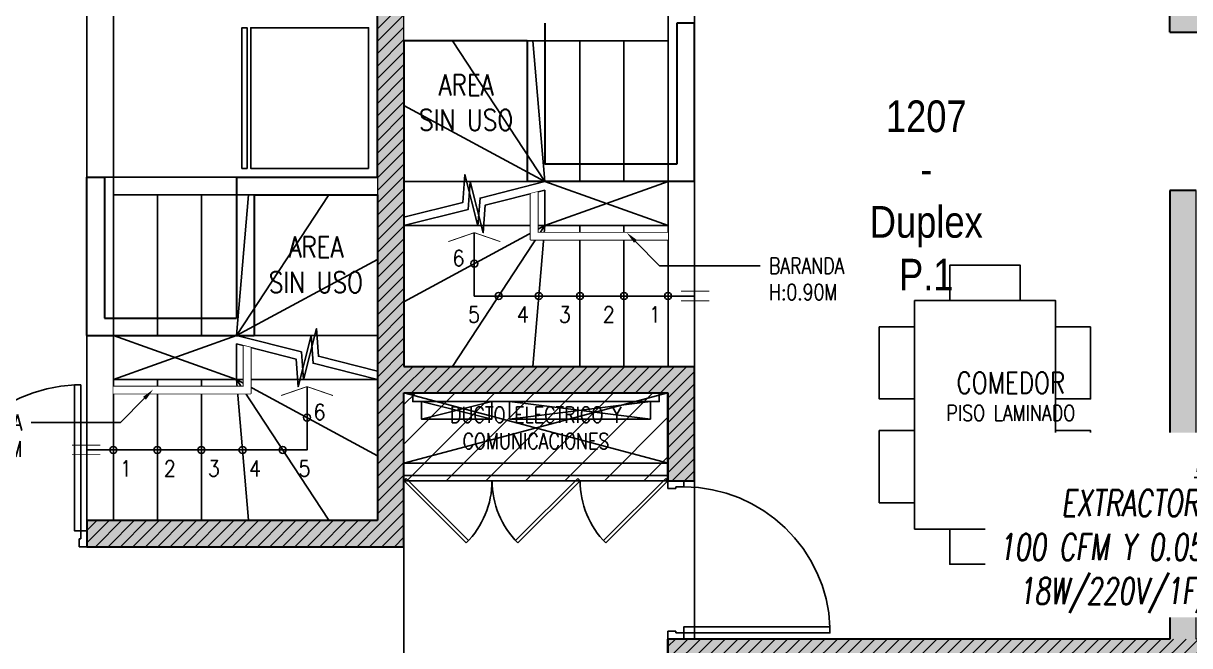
# Model space of a CAD drawing. Header units: millimetres. Extents: x 98 to 155, y -181 to 127.
# Drawn here: x 139.18 to 145.8, y -26.45 to -22.91 of the extents above; entities that cross this region are included whole.
import ezdxf
from ezdxf import colors
from ezdxf.entities.mleader import LeaderData, LeaderLine
from ezdxf.enums import TextEntityAlignment as Align
from ezdxf.math import Vec2, Vec3

# ---------------------------------------------------------------- set-up
doc = ezdxf.new("R2010")
doc.units = ezdxf.units.MM
doc.header["$LTSCALE"] = 15
doc.set_wipeout_variables(frame=1)
for name, pattern in [('HIDDEN', [0.375, 0.25, -0.125]), ('HIDDEN2', [0.1875, 0.125, -0.0625]), ('X-REF_DP_Arquitectura$0$HIDDEN', [0.375, 0.25, -0.125])]:
    doc.linetypes.add(name, pattern=pattern)
doc.layers.get('0').update_dxf_attribs({"color": 250})
for name, color, linetype in [('A-BARANDAS', 250, 'Continuous'), ('A-LINEAS', 250, 'Continuous'), ('A-MOBILIARIO', 250, 'Continuous'), ('A-MURO BAJO', 250, 'Continuous'), ('A-NUMERACIONDEP', 251, 'Continuous'), ('A-PROYECCIONES INT.', 250, 'HIDDEN2'), ('A-TEXTO-ACABADO PISO', 250, 'Continuous'), ('A_30_Equipamiento', 250, 'Continuous'), ('A_50_TextoAmbiente', 252, 'Continuous'), ('A_50_TextoIndicaciones', 250, 'Continuous'), ('A_50_Vigas', 250, 'X-REF_DP_Arquitectura$0$HIDDEN'), ('A_60_HatchEstructuras', 250, 'Continuous'), ('AREA MODIF', 250, 'Continuous'), ('L6 Linea fina', 141, 'Continuous'), ('MURO CF 60', 250, 'Continuous')]:
    doc.layers.add(name, color=color, linetype=linetype)
doc.layers.add('A-MUROS', color=252, linetype='Continuous', lineweight=30)
doc.layers.add('A_20_Estructuras', color=250, linetype='Continuous', lineweight=18)
doc.styles.add('JNV ING', font='romans.shx', dxfattribs={"width": 0.7, "oblique": 8, "height": 0.15})
doc.styles.add('R80', font='ARIALN.TTF', dxfattribs={"height": 2.03})
doc.styles.add('ROMANS', font='romans.shx', dxfattribs={"width": 0.8})
doc.styles.add('TXT_COTAS', font='romans.shx', dxfattribs={"width": 0.8})
pattern_1 = [(45, (128.671876, -2.083635), (-0.03535534, 0.03535534), [])]

# ---------------------------------------------------------------- blocks, each defined once
blk = doc.blocks.new('EF-P112')
at = {"layer": 'A_60_HatchEstructuras'}
h = blk.add_hatch(color=256, dxfattribs=at)
h.dxf.hatch_style = 1
h.paths.add_polyline_path([(-2.55, 0), (-2.7, 0), (-2.7, -3.4), (-2.55, -3.4)])
h.paths.add_polyline_path([(0, 0), (-1.35, 0), (-1.35, -0.15), (-0.15, -0.15), (-0.15, -3.25), (-1.75, -3.25), (-1.75, -3.4), (0, -3.4)])
h.paths.add_polyline_path([(-3.5, -3.25), (-4.5, -3.25), (-4.5, -0.15), (-3.9, -0.15), (-3.9, 0), (-4.65, 0), (-4.65, -3.4), (-3.5, -3.4)])
h = blk.add_hatch(color=256, dxfattribs=at)
h.dxf.hatch_style = 1
h.paths.add_polyline_path([(-9, -0.06), (-9.15, -0.06), (-9.15, -6.175), (-10.65, -6.175), (-10.8, -6.175), (-10.8, -6.325), (-9, -6.325), (-9, -5.45), (-7.5, -5.45), (-7.5, -5.95), (-7.35, -5.95), (-7.35, -5.3), (-9, -5.3)])
h.paths.add_polyline_path([(-10.65, -0.15), (-10.5, -0.15), (-10.5, 0), (-10.8, 0), (-10.8, -3.225), (-10.65, -3.225)])
h.paths.add_polyline_path([(-7.35, 0), (-7.65, 0), (-7.65, -0.15), (-7.5, -0.15), (-7.5, -2.45), (-7.35, -2.45)])
h = blk.add_hatch(color=256, dxfattribs=at)
h.dxf.hatch_style = 1
h.paths.add_polyline_path([(-1.6, -4.3), (-3.75, -4.3), (-3.75, -4.45), (-3.3, -4.45), (-3.3, -6.05), (-3.1, -6.05), (-3.1, -4.45), (-1.75, -4.45), (-1.75, -5.5), (-1.6, -5.5)], flags=17)
h.paths.add_polyline_path([(-1.6, -8.35), (-1.7468, -8.35), (-1.75, -8.35), (-1.75, -9.4), (-3.1, -9.4), (-3.1, -7.8), (-3.3, -7.8), (-3.3, -9.4), (-3.75, -9.4), (-3.75, -9.55), (-1.6, -9.55)], flags=17)
h.paths.add_polyline_path([(-4.5, -7), (-1.75, -7), (-1.75, -7.6), (-1.6, -7.6), (-1.6, -7), (1.2, -7), (1.2, -10.95), (1.15, -10.95), (1.15, -11.05), (1.35, -11.05), (1.35, -2.8), (1.15, -2.8), (1.15, -2.9), (1.2, -2.9), (1.2, -6.85), (-1.6, -6.85), (-1.6, -6.25), (-1.75, -6.25), (-1.75, -6.85), (-4.5, -6.85), (-4.5, -4.3), (-4.65, -4.3), (-4.65, -6.85), (-7.5001, -6.85), (-7.5001, -7), (-4.65, -7), (-4.65, -9.55), (-4.5, -9.55)])
at = {"layer": 'A_20_Estructuras'}
for points in [[(-9, -0.06), (-9.15, -0.06), (-9.15, -6.175), (-10.65, -6.175), (-10.65, -6.175), (-10.8, -6.175), (-10.8, -6.325), (-9, -6.325), (-9, -5.45), (-7.5, -5.45), (-7.5, -5.95), (-7.35, -5.95), (-7.35, -5.3), (-9, -5.3)], [(-3.5, -3.25), (-4.5, -3.25), (-4.5, -0.15), (-3.9, -0.15), (-3.9, 0), (-4.65, 0), (-4.65, -3.4), (-3.5, -3.4)]]:
    blk.add_lwpolyline(points, close=True, dxfattribs=at)
blk.add_lwpolyline([(1.35, -11.05), (1.35, -2.8), (1.15, -2.8), (1.15, -2.9), (1.2, -2.9), (1.2, -6.85), (-1.6, -6.85), (-1.6, -6.25), (-1.75, -6.25), (-1.75, -6.85), (-4.5, -6.85), (-4.5, -4.3), (-4.65, -4.3), (-4.65, -6.85), (-7.5001, -6.85), (-7.5001, -7)], dxfattribs=at)
at = {"layer": 'A_50_Vigas'}
for p, q in [((-9, -3.45), (-7.5, -3.45)), ((-9.15, -4.325), (-10.65, -4.325)), ((-9, -5.85, 0), (-7.5, -5.85, 0))]:
    blk.add_line(p, q, dxfattribs=at)
for points in [[(-7.5, -2.45), (-7.5, -5.3)], [(-7.35, -2.45), (-7.35, -5.3)], [(-10.8, -6.175), (-10.8, -3.225)], [(-10.65, -6.175), (-10.65, -3.225)], [(-7.35, -6.85), (-7.35, -5.95)], [(-9, -7.525), (-9, -6.325)]]:
    blk.add_lwpolyline(points, dxfattribs=at)
blk = doc.blocks.new('*U145')
for p, q in [((0.01, 0.855), (0.01, 0.9)), ((0.1, 0.865), (0.055, 0.865)), ((0.055, 0.855), (0.055, 0.865)), ((0.1, 0.865), (0.1, 0.9)), ((0.055, 0.855), (0.01, 0.855)), ((0.055, 0.045), (0.01, 0.045)), ((0.01, 0.045), (0.01, 0)), ((0.055, 0.045), (0.055, 0.035)), ((0.1, 0.035), (0.055, 0.035)), ((0.1, 0.035), (0.1, 0))]:
    blk.add_line(p, q)
blk.add_lwpolyline([(0.93, 0.07), (0.93, 0.035), (0.1, 0.035), (0.1, 0.07)], close=True)
at = {"linetype": 'HIDDEN2'}
blk.add_arc((0.0995, 0.0339), 0.8311, 2.23015, 89.96723, dxfattribs=at)
blk = doc.blocks.new('ESC1')
at = {"layer": 'A-BARANDAS'}
blk.add_lwpolyline([(-0.76, 0.9923), (-0.76, 0.76), (-1.5, 0.76), (-1.5, 0.72), (-0.72, 0.72), (-0.72, 0.9821)], dxfattribs=at)
at = {"layer": 'A-LINEAS', "linetype": 'Continuous'}
for points in [[(-0.8, 1.05), (-0.4323, 0.9569), (-0.4206, 0.7993), (-0.347, 1.0901), (-0.3353, 0.9324), (0, 0.8475)], [(-0.8, 1.0024), (-0.4622, 0.9169), (-0.4506, 0.7592), (-0.377, 1.0501), (-0.3653, 0.8924), (-0.0003, 0.8)], [(-0.4, 0.7601), (-0.4, 0.4), (-1.65, 0.4)]]:
    blk.add_lwpolyline(points, dxfattribs=at)
at = {"layer": 'A-LINEAS', "const_width": 0.005}
for points in [[(-0.2526, 0.7092), (-0.4, 0.7601), (-0.5474, 0.7092)], [(-1.5742, 0.4271), (-1.7349, 0.4271)], [(-1.5742, 0.3729), (-1.7349, 0.3729)]]:
    blk.add_lwpolyline(points, dxfattribs=at)
at = {"layer": 'A-LINEAS', "linetype": 'Continuous'}
for centre in [(-0.4, 0.5839), (-1.5, 0.4), (-1.25, 0.4), (-1, 0.4), (-0.7663, 0.4), (-0.5381, 0.4)]:
    blk.add_circle(centre, 0.02, dxfattribs=at)
at = {"layer": 'A-MURO BAJO'}
for points in [[(-0.0003, 0.8), (-0.8, 0.8), (-0.8, 1.0024)], [(-0.8, 0.8), (-0.7326, 0)], [(-0.8, 0.8), (-0.2763, 0)], [(-0.8, 0.8), (0, 0.3675)]]:
    blk.add_lwpolyline(points, dxfattribs=at)
for points in [[(-1.5, 0.8), (-1.25, 0.8), (-1.25, 0), (-1.5, 0)], [(-1.25, 0.8), (-1, 0.8), (-1, 0), (-1.25, 0)], [(-1, 0.8), (0, 0.8), (0, 0), (-1, 0)]]:
    blk.add_lwpolyline(points, close=True, dxfattribs=at)
at = {"layer": 'A-PROYECCIONES INT.'}
for points in [[(-1.5, 1.05), (-1.25, 1.05), (-1.25, 1.85), (-1.5, 1.85)], [(-1.25, 1.05), (-1, 1.05), (-1, 1.85), (-1.25, 1.85)], [(-1, 1.05), (0, 1.05), (0, 1.85), (-1, 1.85)]]:
    blk.add_lwpolyline(points, close=True, dxfattribs=at)
for points in [[(-0.8, 1.05), (-0.7326, 1.85)], [(-0.8, 1.05), (-0.2763, 1.85)], [(-0.8, 1.05), (0, 1.4825)], [(-1.5, 1.05), (-1.5, 0.8), (-0.8, 1.05)], [(-0.8, 0.8), (-1.5, 1.05)], [(-0.8, 1.05), (0, 1.05), (0, 0.8475)]]:
    blk.add_lwpolyline(points, dxfattribs=at)
blk.add_wipeout([(-1.5, 0.76), (-1.5, 0.72), (-0.72, 0.72), (-0.72, 0.9821), (-0.76, 0.9923), (-0.76, 0.76)]).dxf.layer = 'A-BARANDAS'
blk = doc.blocks.new('REFRI')
blk.add_wipeout([(0.4, 0), (-0.4, 0), (-0.4, -0.67), (0.4, -0.67)])
blk.add_wipeout([(-0.4, -0.69), (-0.4, -0.72), (0.4, -0.72), (0.4, -0.69)])
for points in [[(-0.4, 0), (-0.4, -0.67), (0.4, -0.67), (0.4, 0)], [(-0.4, -0.69), (-0.4, -0.72), (0.4, -0.72), (0.4, -0.69)]]:
    blk.add_lwpolyline(points, close=True)
blk = doc.blocks.new('DPTO 75_D1')
at = {"layer": 'A-MUROS'}
for p, q in [((-1.65, 2.1), (-1.65, 6.265)), ((-0.85, 2.1), (-1.65, 2.1)), ((0, 2.1), (-0.1, 2.1)), ((0, 0), (-1.8, 0))]:
    blk.add_line(p, q, dxfattribs=at)
at = {"layer": 'A-PROYECCIONES INT.'}
blk.add_line((-0.1, 2.1), (-0.85, 2.1), dxfattribs=at)
at = {"xscale": -1}
blk.add_blockref('ESC1', (-1.65, 0.15), dxfattribs=at)
at = {"layer": 'A_30_Equipamiento', "extrusion": (4.49068e-08, 3.60284e-08, 1), "rotation": 90}
blk.add_blockref('REFRI', (-1.6, 2.55, 0), dxfattribs=at)
at = {"layer": 'A-MUROS'}
for p, q in [((-0.85, 2.1), (-0.85, 1.3)), ((-0.1, 2.1), (-0.1, 1.3)), ((0, 1.2), (0, 2.1)), ((-1.65, 2.0001), (-1.65, 0.15)), ((-0.95, 2), (-1.65, 2)), ((-0.95, 2), (-0.95, 1.2)), ((-0.1, 1.3), (-0.85, 1.3)), ((0, 1.2), (-0.95, 1.2)), ((0, 0.15), (-1.65, 0.15)), ((0, 0.15), (0, 0))]:
    blk.add_line(p, q, dxfattribs=at)
at = {"layer": 'A-MOBILIARIO', "xscale": -1.000000000000005, "rotation": 270}
blk.add_blockref('*U145', (0, -0.01), dxfattribs=at)
blk = doc.blocks.new('*U136')
at = {"linetype": 'HIDDEN', "ltscale": 0.2}
for p, q in [((0.3534, 0.3534), (0, 0)), ((0.0127, -0.0127), (0.3656, 0.3401)), ((0, 0), (0.0127, -0.0127))]:
    blk.add_line(p, q, dxfattribs=at)
blk.add_arc((0, 0), 0.4995, 0, 45, dxfattribs=at)
blk = doc.blocks.new('A$Cb5611ba7')
for points in [[(0.15, 0.1735), (0.15, -0.0265), (0.56, -0.0265), (0.56, 0.1735)], [(1.15, 0.1735), (1.15, -0.0265), (0.74, -0.0265), (0.74, 0.1735)], [(0, -0.0265), (0, -0.8265), (1.3, -0.8265), (1.3, -0.0265)], [(0, -0.2265), (0, -0.6265), (-0.2, -0.6265), (-0.2, -0.2265)], [(1.5, -0.6265), (1.3, -0.6265), (1.3, -0.2265), (1.5, -0.2265)], [(0.15, -1.0265), (0.15, -0.8265), (0.56, -0.8265), (0.56, -1.0265)], [(1.15, -1.0265), (1.15, -0.8265), (0.74, -0.8265), (0.74, -1.0265)]]:
    blk.add_lwpolyline(points, close=True)
blk = doc.blocks.new('DPTO 65_D1')
at = {"layer": 'A-LINEAS'}
for p, q in [((1.4999, 1.475), (-0.0001, 1.075)), ((0, 1.475), (1.4999, 1.075))]:
    blk.add_line(p, q, dxfattribs=at)
at = {"layer": 'A-MOBILIARIO'}
for p, q in [((1.4999, 1.005), (0, 1.005)), ((1.4999, 0.975), (0, 0.975))]:
    blk.add_line(p, q, dxfattribs=at)
at = {"layer": 'A-MURO BAJO'}
blk.add_line((1.4999, 1.075), (0, 1.075), dxfattribs=at)
at = {"layer": 'A-MUROS'}
for p, q in [((-2.8501, 3.525), (-2.8501, 6.925)), ((-2.8501, 3.525), (-4.0001, 3.525)), ((-0.1501, 3.575), (-0.0501, 3.575)), ((-3.0001, 2.625), (-2.8501, 2.625)), ((-2.8501, 2.625), (-2.8501, 0.075)), ((1.4999, 1.475), (0, 1.475)), ((0, 0.975), (0, 1.475)), ((1.4999, 0.6), (1.4999, 1.475)), ((0, 0.975), (-0.1501, 0.975)), ((-2.8501, 0.075), (0, 0.075)), ((0, 0.075), (0, -0.075))]:
    blk.add_line(p, q, dxfattribs=at)
blk.add_blockref('ESC1', (1.4999, 1.625))
at = {"layer": 'A-MOBILIARIO', "rotation": 270}
blk.add_blockref('A$Cb5611ba7', (-1.3735, 2), dxfattribs=at)
at = {"layer": 'A-MOBILIARIO', "xscale": -1}
blk.add_blockref('*U145', (0.01, 0.075), dxfattribs=at)
at = {"layer": 'A-PROYECCIONES INT.', "ltscale": 0.25, "xscale": -1, "rotation": 180}
for p in [(0, 0.975), (0.4995, 0.975)]:
    blk.add_blockref('*U136', p, dxfattribs=at)
at = {"layer": 'A-PROYECCIONES INT.', "ltscale": 0.25, "rotation": 180}
blk.add_blockref('*U136', (1.499, 0.975), dxfattribs=at)
at = {"layer": 'A-MUROS'}
for p, q in [((-0.1501, 2.675), (-0.1501, 3.575)), ((-0.0501, 3.575), (-0.0501, 2.775)), ((0.6999, 3.575), (0.6999, 2.775)), ((0.7999, 3.475), (0.7999, 2.675)), ((0.7999, 3.475), (1.4999, 3.475)), ((1.4999, 3.4751), (1.4999, 1.625)), ((-0.0501, 2.775), (0.6999, 2.775)), ((-0.1501, 2.675), (0.7999, 2.675)), ((1.4999, 1.625), (-0.1501, 1.625)), ((-0.1501, 0.975), (-0.1501, 1.625))]:
    blk.add_line(p, q, dxfattribs=at)
blk = doc.blocks.new('XREF_TORREC$0$BANDEJA')
at = {"color": 8}
for points in [[(39.75, 5.6), (39.75, 5.55), (41.15, 5.55), (41.15, 5.6), (39.75, 5.6)], [(40.2, 5.45), (40.2, 5.55), (39.8, 5.55), (39.8, 5.45), (40.2, 5.45), (39.8, 5.55), (40.2, 5.55), (39.8, 5.45)], [(41.1, 5.45), (41.1, 5.55), (40.3, 5.55), (40.3, 5.45), (41.1, 5.45), (40.3, 5.55), (41.1, 5.55), (40.3, 5.45)]]:
    blk.add_lwpolyline(points, dxfattribs=at)
blk = doc.blocks.new('_Dot')
at = {"color": 0, "linetype": 'ByBlock', "lineweight": -2}
blk.add_line((-0.5, 0), (-1, 0), dxfattribs=at)
at = {"color": 0, "linetype": 'ByBlock', "const_width": 0.5}
blk.add_lwpolyline([(-0.25, 0, 1), (0.25, 0, 1)], format="xyb", close=True, dxfattribs=at)
blk = doc.blocks.new('TEXTO DUCTOS PT')
at = {"layer": 'A_50_TextoIndicaciones', "insert": (39.1, -5.65), "char_height": 0.09, "width": 1.073848, "attachment_point": 5, "style": 'ROMANS'}
blk.add_mtext('\\pxsm1,qc,t16;DUCTO ELECTRICO Y COMUNICACIONES', dxfattribs=at)
blk = doc.blocks.new('Vent SSHH F1')
at = {"layer": 'L6 Linea fina'}
ml = blk.add_multileader_mtext('Standard', dxfattribs=at)
ml.set_content('{\\LEA-01}\\PEXTRACTOR AXIAL\\P100 CFM Y 0.05" C.A.\\P18W/220V/1F/60Hz', color=12, style='JNV ING')
ml.set_leader_properties(color=256, linetype='ByLayer', lineweight=-1)
ml.build(insert=Vec2(0, 0))
ml.multileader.update_dxf_attribs({"dogleg_length": 0.05, "arrow_head_size": 0.15})
ctx = ml.context
ctx.base_point, ctx.char_height, ctx.arrow_head_size, ctx.landing_gap_size, ctx.plane_origin = Vec3(39.7084, -1.4018), 0.15, 0.15, 0.07, Vec3(42.1156, -2.0043)
ctx.text_align_type = 2
notes = []
notes.append((ctx, [(0, (1, 1, 0), (41.6724, -1.4018), (-1, 0), 0.05, [(0, [(42.1246, -1.6921)], 0, [])])]))
ctx.mtext.insert, ctx.mtext.alignment, ctx.mtext.flow_direction = Vec3(41.5524, -1.3018), 3, 5
ctx.mtext.has_bg_fill, ctx.mtext.bg_color, ctx.mtext.bg_scale_factor, ctx.mtext.bg_transparency, ctx.mtext.use_window_bg_color = 1, -1027028792, 1.5, 0, 1
for ctx, leaders in notes:
    for number, flags, end, landing, length, lines in leaders:
        leader = LeaderData()
        leader.index, (leader.has_last_leader_line, leader.has_dogleg_vector, leader.attachment_direction) = number, flags
        leader.last_leader_point, leader.dogleg_vector, leader.dogleg_length = Vec3(end), Vec3(landing), length
        for number, points, colour, breaks in lines:
            line = LeaderLine()
            line.index, line.vertices, line.color, line.breaks = number, Vec3.list(points), colors.encode_raw_color(colour), breaks
            leader.lines.append(line)
        ctx.leaders.append(leader)

msp = doc.modelspace()

# ---------------------------------------------------------------- block references
msp.add_blockref('EF-P112', (150.3419, -19.5586))

# ---------------------------------------------------------------- next in the draw order: block references
at = {"xscale": -1}
msp.add_blockref('DPTO 75_D1', (139.5419, -25.8834), dxfattribs=at)

# ---------------------------------------------------------------- next in the draw order: block references
msp.add_blockref('DPTO 65_D1', (142.8418, -26.4834), dxfattribs=at)

# ---------------------------------------------------------------- next in the draw order: texts
at = {"layer": 'A_50_TextoAmbiente', "insert": (140.8422, -24.1204), "char_height": 0.12, "width": 0.610665, "attachment_point": 2, "style": 'ROMANS'}
msp.add_mtext('AREA SIN USO', dxfattribs=at)
at = {"layer": 'A_50_TextoIndicaciones', "style": 'ROMANS', "width": 0.9}
for s, p in [('6', (140.8282, -25.1634)), ('1', (139.7282, -25.4838)), ('2', (139.9782, -25.4838)), ('3', (140.2282, -25.4838)), ('4', (140.4619, -25.4838)), ('5', (140.7432, -25.4838))]:
    msp.add_text(s, height=0.09, dxfattribs=at).set_placement(p)

# ---------------------------------------------------------------- next in the draw order: leaders
at = {"layer": 'A_50_TextoIndicaciones'}
ml = msp.add_multileader_mtext('Standard', dxfattribs=at)
ml.set_content('\\pxsm1;BARANDA \\P\\pt16;H:0.90M', color=256, style='TXT_COTAS')
ml.set_leader_properties(color=256)
ml.build(insert=Vec2(0, 0))
ml.multileader.update_dxf_attribs({"dogleg_length": 0.05, "arrow_head_size": 0.07})
ctx = ml.context
ctx.base_point, ctx.char_height, ctx.arrow_head_size, ctx.landing_gap_size, ctx.plane_origin = Vec3(138.6661, -25.1778), 0.09, 0.07, 0.05, Vec3(139.8822, -24.737)
ctx.text_align_type = 2
notes = []
notes.append((ctx, [(0, (1, 1, 0), (139.7324, -25.1778), (-1, 0), 0.5069, [(0, [(139.9183, -24.9898)], 0, [])])]))
ctx.mtext.insert, ctx.mtext.width, ctx.mtext.defined_height, ctx.mtext.alignment, ctx.mtext.flow_direction = Vec3(139.1755, -25.1328), 1.149951, 0.8046, 3, 5
for ctx, leaders in notes:
    for number, flags, end, landing, length, lines in leaders:
        leader = LeaderData()
        leader.index, (leader.has_last_leader_line, leader.has_dogleg_vector, leader.attachment_direction) = number, flags
        leader.last_leader_point, leader.dogleg_vector, leader.dogleg_length = Vec3(end), Vec3(landing), length
        for number, points, colour, breaks in lines:
            line = LeaderLine()
            line.index, line.vertices, line.color, line.breaks = number, Vec3.list(points), colors.encode_raw_color(colour), breaks
            leader.lines.append(line)
        ctx.leaders.append(leader)

# ---------------------------------------------------------------- next in the draw order: hatches: boundary and pattern name
at = {"layer": 'AREA MODIF'}
h = msp.add_hatch(dxfattribs=at)
h.set_pattern_fill('ANSI31', color=256, scale=0.05, style=0)
h.set_pattern_definition([(45, (132.4918, -30.55825), (-0.1122532, 0.1122532), [])])
h.paths.add_polyline_path([(141.3418, -25.0083), (142.8418, -25.0083), (142.8417, -25.5084), (141.3419, -25.5083)])
at = {"layer": 'MURO CF 60'}
h = msp.add_hatch(dxfattribs=at)
h.set_pattern_fill('_USER', color=256, scale=0.05, angle=45, pattern_type=0)
h.set_pattern_definition(pattern_1)
h.paths.add_polyline_path([(141.1919, -19.6184), (141.3419, -19.6184), (141.3419, -25.8834), (141.1919, -25.8834)])
h = msp.add_hatch(dxfattribs=at)
h.set_pattern_fill('_USER', color=256, scale=0.05, angle=45, pattern_type=0)
h.set_pattern_definition(pattern_1)
h.paths.add_polyline_path([(141.3419, -24.8584), (142.9919, -24.8584), (142.9919, -25.0084), (141.3419, -25.0084)])
h = msp.add_hatch(dxfattribs=at)
h.set_pattern_fill('_USER', color=256, scale=0.05, angle=45, pattern_type=0)
h.set_pattern_definition(pattern_1)
h.paths.add_polyline_path([(142.9919, -25.0084), (142.8419, -25.0084), (142.8419, -25.5084), (142.9919, -25.5084)])
h = msp.add_hatch(dxfattribs=at)
h.set_pattern_fill('_USER', color=256, scale=0.05, angle=45, pattern_type=0)
h.set_pattern_definition(pattern_1)
h.paths.add_polyline_path([(139.5419, -25.8834), (141.1919, -25.8834), (141.1919, -25.7334), (139.5419, -25.7334)])

# ---------------------------------------------------------------- next in the draw order: block references
msp.add_blockref('XREF_TORREC$0$BANDEJA', (101.6419, -30.6083))
at = {"rotation": 180}
msp.add_blockref('DPTO 65_D1', (142.8418, -26.4834), dxfattribs=at)

# ---------------------------------------------------------------- next in the draw order: texts
at = {"layer": 'A-TEXTO-ACABADO PISO', "insert": (144.7887, -25.0784), "char_height": 0.09, "attachment_point": 2, "style": 'ROMANS'}
msp.add_mtext_dynamic_manual_height_columns('PISO LAMINADO', width=1.20225, gutter_width=12.5, heights=[0], dxfattribs=at)
at = {"layer": 'A_50_TextoAmbiente', "style": 'ROMANS', "width": 0.8}
msp.add_text('COMEDOR', height=0.12, dxfattribs=at).set_placement((144.7886, -25.0117), align=Align.CENTER)
at = {"layer": 'A_50_TextoAmbiente', "insert": (141.6953, -23.1985), "char_height": 0.12, "width": 0.610665, "attachment_point": 2, "style": 'ROMANS'}
msp.add_mtext('AREA SIN USO', dxfattribs=at)
at = {"layer": 'A_50_TextoIndicaciones', "style": 'ROMANS', "width": 0.9}
for s, p in [('6', (141.6862, -24.2883)), ('5', (141.775, -24.6088)), ('4', (142.0525, -24.6088)), ('3', (142.2901, -24.6088)), ('2', (142.5401, -24.6088)), ('1', (142.8016, -24.6088))]:
    msp.add_text(s, height=0.09, rotation=360, dxfattribs=at).set_placement(p, align=Align.RIGHT)

# ---------------------------------------------------------------- next in the draw order: leaders
at = {"layer": 'A-NUMERACIONDEP'}
ml = msp.add_multileader_mtext('Standard', dxfattribs=at)
ml.set_content('1207 - Duplex P.1', color=256, style='R80')
ml.set_leader_properties(color=256)
ml.set_arrow_properties(name='DOT')
ml.build(insert=Vec2(0, 0))
ml.multileader.update_dxf_attribs({"leader_type": 0, "has_text_frame": 1, "text_left_attachment_type": 2, "text_right_attachment_type": 2, "dogleg_length": 0.36, "arrow_head_size": 0.06, "scale": 0.06})
ctx = ml.context
ctx.base_point, ctx.scale, ctx.char_height, ctx.arrow_head_size, ctx.landing_gap_size, ctx.plane_origin = Vec3(143.4533, -23.4622), 0.06, 0.18, 0.06, 0.06, Vec3(143.4005, -23.4665)
ctx.left_attachment, ctx.right_attachment, ctx.text_align_type = 2, 2, 1
notes = []
notes.append((ctx, [(0, (1, 1, 0), (145.2553, -23.4622), (-1, 0), 0.0917, [(0, [(145.5419, -23.1133)], 0, [])])]))
ctx.mtext.insert, ctx.mtext.width, ctx.mtext.alignment, ctx.mtext.flow_direction = Vec3(144.3085, -23.3468), 1.639416, 2, 5
at = {"layer": 'A_50_TextoIndicaciones'}
ml = msp.add_multileader_mtext('Standard', dxfattribs=at)
ml.set_content('\\pxsm1;BARANDA \\P\\pt16;H:0.90M', color=256, style='TXT_COTAS')
ml.set_leader_properties(color=256)
ml.build(insert=Vec2(0, 0))
ml.multileader.update_dxf_attribs({"dogleg_length": 0.05, "arrow_head_size": 0.07})
ctx = ml.context
ctx.base_point, ctx.char_height, ctx.arrow_head_size, ctx.landing_gap_size, ctx.plane_origin = Vec3(143.3654, -24.2864), 0.09, 0.07, 0.05, Vec3(142.644, -23.8456)
notes.append((ctx, [(0, (1, 1, 0), (142.7939, -24.2864), (1, 0), 0.5716, [(0, [(142.6079, -24.0983)], 0, [])])]))
ctx.mtext.insert, ctx.mtext.width, ctx.mtext.defined_height, ctx.mtext.flow_direction = Vec3(143.4154, -24.2414), 1.149951, 0.8046, 5
for ctx, leaders in notes:
    for number, flags, end, landing, length, lines in leaders:
        leader = LeaderData()
        leader.index, (leader.has_last_leader_line, leader.has_dogleg_vector, leader.attachment_direction) = number, flags
        leader.last_leader_point, leader.dogleg_vector, leader.dogleg_length = Vec3(end), Vec3(landing), length
        for number, points, colour, breaks in lines:
            line = LeaderLine()
            line.index, line.vertices, line.color, line.breaks = number, Vec3.list(points), colors.encode_raw_color(colour), breaks
            leader.lines.append(line)
        ctx.leaders.append(leader)

# ---------------------------------------------------------------- next in the draw order: hatches: boundary and pattern name
at = {"layer": 'MURO CF 60'}
h = msp.add_hatch(dxfattribs=at)
h.set_pattern_fill('_USER', color=256, scale=0.05, angle=45, pattern_type=0)
h.set_pattern_definition(pattern_1)
h.paths.add_polyline_path([(142.8418, -26.4084), (151.6919, -26.4084), (151.6919, -26.5584), (142.8418, -26.5584)])

# ---------------------------------------------------------------- next in the draw order: block references
at = {"layer": 'A_50_TextoIndicaciones'}
msp.add_blockref('TEXTO DUCTOS PT', (102.9919, -19.5584), dxfattribs=at)

# ---------------------------------------------------------------- next in the draw order: block references
at = {"layer": 'L6 Linea fina'}
msp.add_blockref('Vent SSHH F1', (104.7419, -24.0086), dxfattribs=at)

doc.saveas('drawing.dxf')
